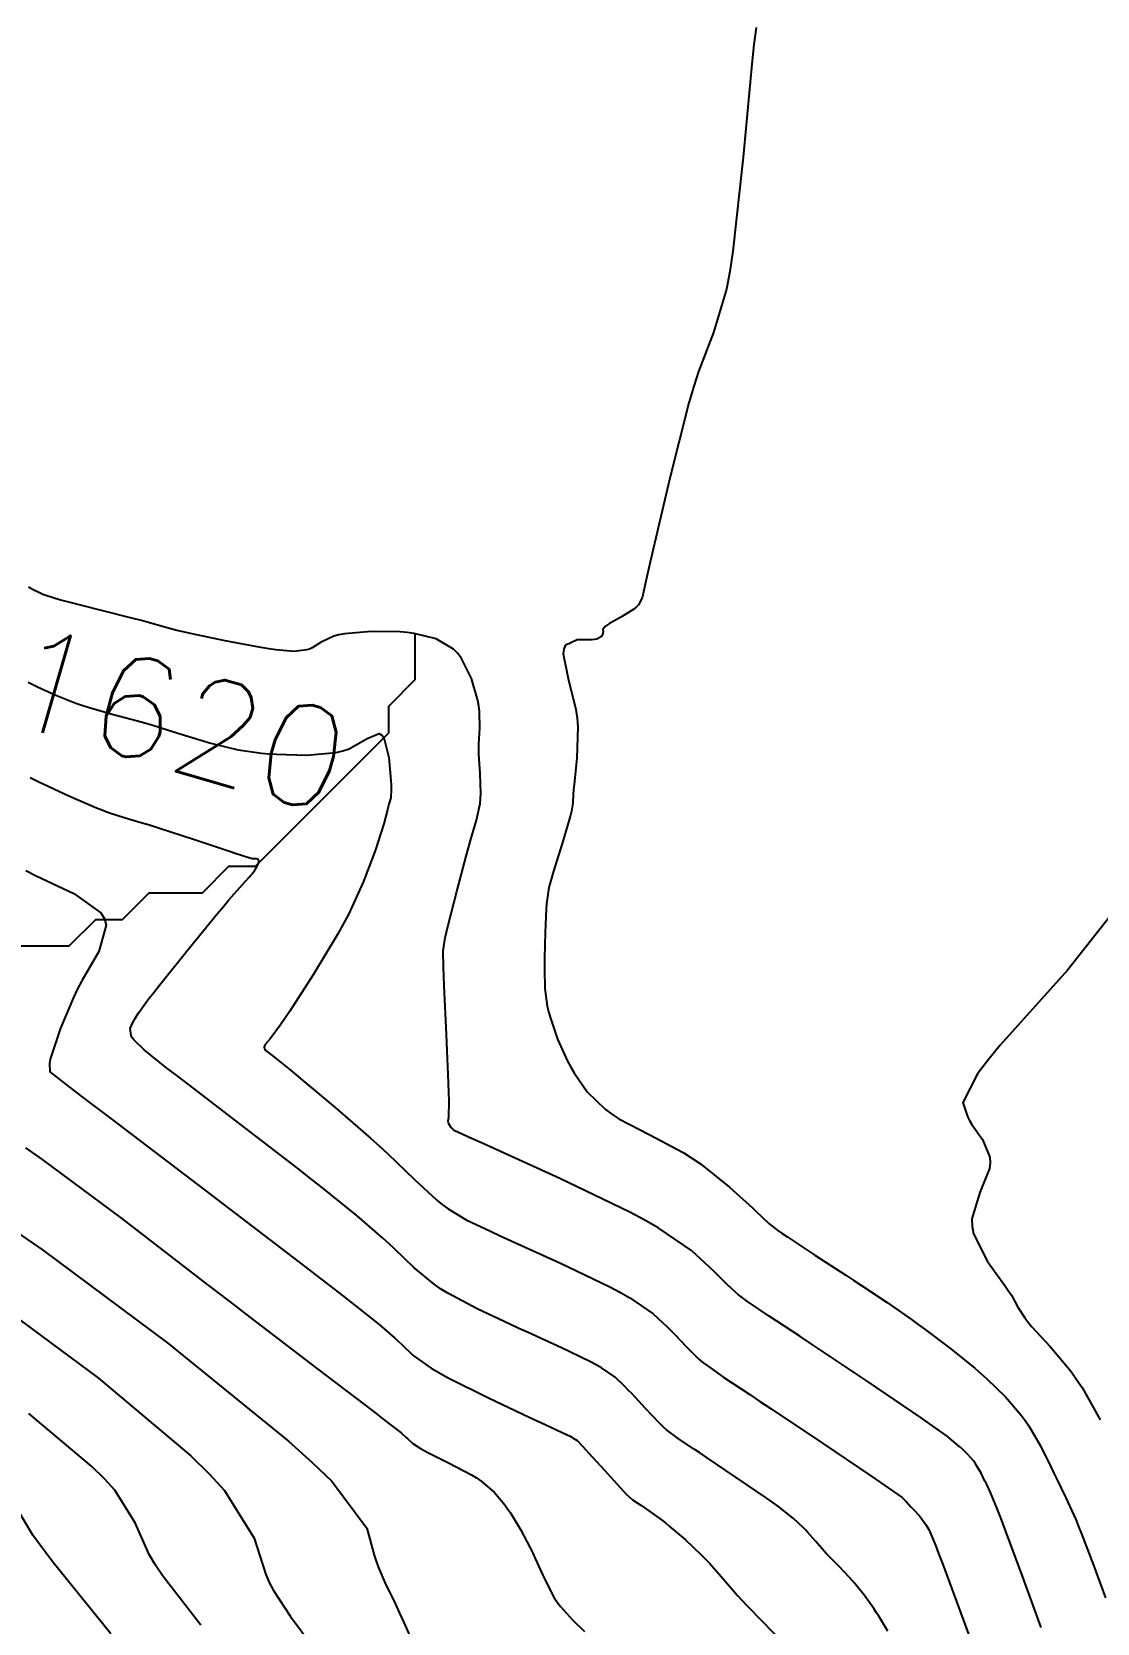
# Model space of a CAD drawing. Header units: metres. Extents: x 837475 to 838479, y 1189012 to 1191015.
# Drawn here: x 837545.7 to 837585.7, y 1189295 to 1189354.7 of the extents above; entities that cross this region are included whole.
import ezdxf

# ---------------------------------------------------------------- set-up
doc = ezdxf.new("R2010")
doc.units = ezdxf.units.M
doc.header["$LTSCALE"] = 0.3
for name, color, linetype in [('COTAS 10', 1, 'Continuous'), ('COTAS INT', 252, 'Continuous'), ('DRENAJE', 5, 'Continuous')]:
    doc.layers.add(name, color=color, linetype=linetype)
doc.styles.get("Standard").update_dxf_attribs({"font": 'simplex.shx'})

msp = doc.modelspace()

# ---------------------------------------------------------------- linework, layer by layer
at = {"layer": 'COTAS 10'}
for points, elevation in [([(837545.565, 1189330.302), (837545.742, 1189330.213), (837545.922, 1189330.124), (837546.605, 1189329.806), (837547.359, 1189329.505), (837547.585, 1189329.428), (837547.819, 1189329.353), (837548.722, 1189329.101), (837549.68, 1189328.848), (837549.947, 1189328.772), (837550.215, 1189328.692), (837551.192, 1189328.384), (837552.136, 1189328.089), (837552.385, 1189328.019), (837552.627, 1189327.955), (837553.453, 1189327.762), (837554.329, 1189327.634), (837554.602, 1189327.609), (837554.889, 1189327.59), (837556.034, 1189327.56), (837557.131, 1189327.657), (837557.387, 1189327.717), (837557.622, 1189327.791), (837558.296, 1189328.181), (837558.749, 1189328.367), (837558.845, 1189328.313), (837558.927, 1189328.214), (837559.114, 1189327.473), (837559.187, 1189326.608), (837559.197, 1189326.43), (837559.203, 1189326.279), (837559.186, 1189325.956), (837559.117, 1189325.716), (837559.09, 1189325.617), (837559.059, 1189325.505), (837558.92, 1189324.983), (837558.705, 1189324.273), (837558.625, 1189324.043), (837558.538, 1189323.797), (837558.153, 1189322.788), (837557.597, 1189321.581), (837557.402, 1189321.212), (837557.19, 1189320.826), (837556.274, 1189319.306), (837555.398, 1189317.952), (837555.21, 1189317.672), (837555.046, 1189317.433), (837554.651, 1189316.912), (837554.475, 1189316.695), (837554.448, 1189316.648), (837554.431, 1189316.606), (837554.452, 1189316.501), (837554.572, 1189316.405), (837554.619, 1189316.369), (837554.671, 1189316.329), (837554.907, 1189316.148), (837555.408, 1189315.743), (837555.628, 1189315.561), (837555.883, 1189315.349), (837557.094, 1189314.331), (837558.428, 1189313.177), (837558.759, 1189312.88), (837559.075, 1189312.592), (837560.077, 1189311.632), (837560.919, 1189310.853), (837561.133, 1189310.68), (837561.339, 1189310.524), (837562.013, 1189310.113), (837562.936, 1189309.685), (837563.298, 1189309.519), (837563.706, 1189309.332), (837565.566, 1189308.486), (837567.415, 1189307.598), (837567.816, 1189307.385), (837568.169, 1189307.185), (837569.045, 1189306.584), (837569.58, 1189306.084), (837569.717, 1189305.949), (837569.851, 1189305.815), (837570.295, 1189305.345), (837570.761, 1189304.89), (837570.908, 1189304.765), (837571.063, 1189304.641), (837571.688, 1189304.199), (837572.669, 1189303.554), (837573.048, 1189303.301), (837573.474, 1189303.017), (837575.403, 1189301.725), (837577.22, 1189300.499), (837577.576, 1189300.257), (837577.867, 1189300.058), (837578.39, 1189299.689), (837578.491, 1189299.595), (837578.517, 1189299.568), (837578.543, 1189299.542), (837578.628, 1189299.444), (837578.715, 1189299.343), (837578.741, 1189299.314), (837578.768, 1189299.285), (837578.874, 1189299.178), (837578.984, 1189299.064), (837579.013, 1189299.031), (837579.042, 1189298.997), (837579.144, 1189298.87), (837579.242, 1189298.732), (837579.27, 1189298.692), (837579.296, 1189298.65), (837579.393, 1189298.493), (837579.637, 1189297.906), (837579.757, 1189297.594), (837579.9, 1189297.217), (837580.606, 1189295.314), (837581.333, 1189293.338)], 1620), ([(837544.633, 1189306.823), (837548.205, 1189304.165), (837551.672, 1189301.26), (837552.365, 1189300.581), (837552.941, 1189299.958), (837554.055, 1189298.16), (837554.481, 1189296.833), (837554.624, 1189296.505), (837554.777, 1189296.195), (837555.421, 1189295.221), (837556.18, 1189294.2)], 1610)]:
    msp.add_lwpolyline(points, dxfattribs=dict(at, elevation=elevation))
at = {"layer": 'COTAS INT'}
for points, elevation in [([(837572.905, 1189354.869), (837572.826, 1189354.229), (837572.744, 1189353.491), (837572.416, 1189349.999), (837572.032, 1189346.473), (837571.914, 1189345.713), (837571.791, 1189345.046), (837571.305, 1189343.417), (837570.738, 1189341.961), (837570.563, 1189341.402), (837570.382, 1189340.777), (837569.663, 1189337.958), (837569.037, 1189335.287), (837568.914, 1189334.755), (837568.813, 1189334.312), (837568.63, 1189333.463), (837568.486, 1189333.194), (837568.41, 1189333.118), (837568.319, 1189333.04), (837567.857, 1189332.753), (837567.406, 1189332.501), (837567.321, 1189332.446), (837567.254, 1189332.397), (837567.156, 1189332.274), (837567.157, 1189332.184), (837567.152, 1189332.156), (837567.145, 1189332.127), (837567.099, 1189332.011), (837566.922, 1189331.915), (837566.832, 1189331.899), (837566.724, 1189331.887), (837566.186, 1189331.883), (837565.737, 1189331.676), (837565.685, 1189331.537), (837565.664, 1189331.363), (837565.852, 1189330.438), (837566.14, 1189329.275), (837566.184, 1189328.951), (837566.211, 1189328.625), (837566.179, 1189327.44), (837566.072, 1189326.457), (837566.053, 1189326.258), (837566.038, 1189326.091), (837566.022, 1189325.756), (837565.969, 1189325.453), (837565.932, 1189325.307), (837565.884, 1189325.133), (837565.63, 1189324.283), (837565.359, 1189323.399), (837565.3, 1189323.205), (837565.249, 1189323.033), (837565.123, 1189322.593), (837565.054, 1189322.152), (837565.037, 1189321.98), (837565.022, 1189321.786), (837564.979, 1189320.902), (837564.957, 1189319.955), (837564.956, 1189319.722), (837564.956, 1189319.5), (837564.974, 1189318.803), (837565.065, 1189318.136), (837565.112, 1189317.933), (837565.168, 1189317.723), (837565.449, 1189316.899), (837565.828, 1189316.064), (837565.945, 1189315.846), (837566.068, 1189315.635), (837566.559, 1189314.921), (837567.24, 1189314.262), (837567.483, 1189314.085), (837567.75, 1189313.91), (837568.91, 1189313.299), (837570.169, 1189312.636), (837570.498, 1189312.429), (837570.82, 1189312.211), (837571.91, 1189311.341), (837572.765, 1189310.563), (837572.939, 1189310.403), (837573.085, 1189310.267), (837573.383, 1189309.978), (837573.719, 1189309.717), (837573.889, 1189309.598), (837574.093, 1189309.46), (837575.109, 1189308.793), (837576.276, 1189308.033), (837576.576, 1189307.836), (837576.866, 1189307.646), (837577.828, 1189307.005), (837578.739, 1189306.374), (837578.996, 1189306.188), (837579.256, 1189305.998), (837580.215, 1189305.275), (837581.123, 1189304.54), (837581.35, 1189304.343), (837581.568, 1189304.149), (837582.27, 1189303.471), (837582.859, 1189302.783), (837583.006, 1189302.583), (837583.146, 1189302.378), (837583.593, 1189301.603), (837583.983, 1189300.82), (837584.087, 1189300.61), (837584.188, 1189300.404), (837584.541, 1189299.684), (837584.907, 1189298.871), (837585.017, 1189298.606), (837585.131, 1189298.323), (837585.576, 1189297.157), (837586.031, 1189295.924)], 1624), ([(837583.614, 1189294.817), (837582.906, 1189296.739), (837582.232, 1189298.557), (837582.092, 1189298.927), (837581.973, 1189299.239), (837581.712, 1189299.881), (837581.579, 1189300.152), (837581.54, 1189300.23), (837581.501, 1189300.309), (837581.355, 1189300.604), (837581.186, 1189300.897), (837581.133, 1189300.974), (837581.078, 1189301.049), (837580.856, 1189301.308), (837580.591, 1189301.564), (837580.509, 1189301.637), (837580.423, 1189301.711), (837580.081, 1189301.988), (837579.403, 1189302.474), (837579.105, 1189302.68), (837578.76, 1189302.917), (837577.115, 1189304.029), (837575.355, 1189305.207), (837574.937, 1189305.485), (837574.549, 1189305.742), (837573.398, 1189306.496), (837572.578, 1189307.05), (837572.399, 1189307.182), (837572.24, 1189307.303), (837571.839, 1189307.662), (837571.468, 1189308.041), (837571.328, 1189308.176), (837571.173, 1189308.323), (837570.478, 1189308.963), (837569.234, 1189309.817), (837568.733, 1189310.099), (837568.163, 1189310.402), (837565.539, 1189311.663), (837562.594, 1189312.999), (837562.212, 1189313.173), (837561.595, 1189313.453), (837561.558, 1189313.481), (837561.542, 1189313.495), (837561.524, 1189313.512), (837561.437, 1189313.596), (837561.363, 1189313.718), (837561.353, 1189313.759), (837561.347, 1189313.802), (837561.361, 1189313.985), (837561.374, 1189314.581), (837561.367, 1189314.885), (837561.356, 1189315.251), (837561.277, 1189317.074), (837561.192, 1189318.904), (837561.176, 1189319.273), (837561.164, 1189319.583), (837561.149, 1189320.208), (837561.233, 1189320.694), (837561.284, 1189320.917), (837561.346, 1189321.178), (837561.667, 1189322.44), (837562.023, 1189323.77), (837562.106, 1189324.074), (837562.183, 1189324.351), (837562.408, 1189325.119), (837562.54, 1189325.744), (837562.559, 1189325.931), (837562.569, 1189326.122), (837562.544, 1189326.863), (837562.495, 1189327.598), (837562.491, 1189327.787), (837562.491, 1189327.97), (837562.528, 1189328.575), (837562.52, 1189329.203), (837562.492, 1189329.4), (837562.453, 1189329.607), (837562.221, 1189330.439), (837561.831, 1189331.212), (837561.693, 1189331.382), (837561.542, 1189331.533), (837560.888, 1189331.921), (837560.064, 1189332.124), (837559.806, 1189332.159), (837559.536, 1189332.185), (837558.451, 1189332.2), (837557.453, 1189332.111), (837557.236, 1189332.071), (837557.046, 1189332.024), (837556.576, 1189331.798), (837556.238, 1189331.581), (837556.131, 1189331.539), (837556.018, 1189331.505), (837555.563, 1189331.452), (837554.867, 1189331.512), (837554.601, 1189331.551), (837554.305, 1189331.598), (837552.973, 1189331.849), (837551.67, 1189332.122), (837551.392, 1189332.184), (837551.149, 1189332.24), (837550.569, 1189332.394), (837550.005, 1189332.557), (837549.772, 1189332.62), (837549.506, 1189332.689), (837548.267, 1189333.001), (837547.051, 1189333.311), (837546.799, 1189333.379), (837546.585, 1189333.439), (837546.115, 1189333.592), (837545.894, 1189333.696), (837545.835, 1189333.725), (837545.778, 1189333.754), (837545.581, 1189333.859)], 1622), ([(837577.856, 1189294.677), (837577.515, 1189295.233), (837577.42, 1189295.38), (837577.325, 1189295.522), (837576.976, 1189296.009), (837576.617, 1189296.458), (837576.514, 1189296.577), (837576.41, 1189296.694), (837576.024, 1189297.096), (837575.65, 1189297.476), (837575.555, 1189297.578), (837575.462, 1189297.679), (837575.155, 1189298.036), (837574.853, 1189298.381), (837574.763, 1189298.475), (837574.67, 1189298.569), (837574.314, 1189298.902), (837573.756, 1189299.339), (837573.537, 1189299.499), (837573.289, 1189299.675), (837572.16, 1189300.448), (837571.027, 1189301.208), (837570.777, 1189301.375), (837570.554, 1189301.523), (837569.977, 1189301.903), (837569.547, 1189302.232), (837569.417, 1189302.348), (837569.281, 1189302.476), (837568.751, 1189303.029), (837568.233, 1189303.59), (837568.106, 1189303.722), (837567.987, 1189303.844), (837567.613, 1189304.205), (837567.105, 1189304.554), (837566.899, 1189304.67), (837566.666, 1189304.794), (837565.593, 1189305.31), (837564.344, 1189305.88), (837564.001, 1189306.039), (837563.659, 1189306.198), (837562.432, 1189306.772), (837561.325, 1189307.361), (837561.059, 1189307.529), (837560.81, 1189307.698), (837560.055, 1189308.328), (837559.337, 1189309.015), (837559.112, 1189309.221), (837558.874, 1189309.434), (837557.92, 1189310.259), (837556.626, 1189311.313), (837556.175, 1189311.669), (837555.684, 1189312.053), (837553.575, 1189313.673), (837551.572, 1189315.202), (837551.147, 1189315.528), (837550.779, 1189315.813), (837549.922, 1189316.49), (837549.545, 1189316.859), (837549.48, 1189316.949), (837549.432, 1189317.033), (837549.404, 1189317.293), (837549.503, 1189317.523), (837549.536, 1189317.589), (837549.572, 1189317.656), (837549.719, 1189317.903), (837550.102, 1189318.417), (837550.286, 1189318.652), (837550.504, 1189318.927), (837551.57, 1189320.254), (837552.666, 1189321.596), (837552.902, 1189321.88), (837553.109, 1189322.127), (837553.612, 1189322.704), (837553.875, 1189322.986), (837553.929, 1189323.047), (837553.976, 1189323.101), (837554.081, 1189323.234), (837554.134, 1189323.327), (837554.163, 1189323.385), (837554.213, 1189323.503), (837554.232, 1189323.605), (837554.225, 1189323.624), (837554.214, 1189323.64), (837554.132, 1189323.664), (837554.032, 1189323.666), (837554.009, 1189323.667), (837553.989, 1189323.668), (837553.934, 1189323.675), (837553.584, 1189323.787), (837553.378, 1189323.855), (837553.124, 1189323.938), (837551.814, 1189324.373), (837550.425, 1189324.828), (837550.122, 1189324.924), (837549.853, 1189325.007), (837549.177, 1189325.201), (837548.586, 1189325.394), (837548.371, 1189325.477), (837548.134, 1189325.571), (837547.094, 1189326.019), (837545.95, 1189326.553), (837545.648, 1189326.702)], 1618), ([(837545.48, 1189323.224), (837545.868, 1189323.031), (837547.285, 1189322.366), (837548.299, 1189321.642), (837548.433, 1189321.412), (837548.503, 1189321.169), (837548.227, 1189320.182), (837547.585, 1189319.089), (837547.424, 1189318.779), (837547.271, 1189318.465), (837546.782, 1189317.305), (837546.453, 1189316.334), (837546.4, 1189316.14), (837546.365, 1189315.979), (837546.377, 1189315.666), (837547.351, 1189314.919), (837547.922, 1189314.484), (837548.623, 1189313.95), (837552.243, 1189311.198), (837555.96, 1189308.362), (837556.723, 1189307.776), (837557.37, 1189307.276), (837558.745, 1189306.188), (837559.321, 1189305.69), (837559.464, 1189305.562), (837559.6, 1189305.437), (837560.033, 1189305.023), (837560.701, 1189304.543), (837560.985, 1189304.378), (837561.312, 1189304.198), (837562.851, 1189303.432), (837564.382, 1189302.71), (837564.705, 1189302.559), (837564.983, 1189302.428), (837565.62, 1189302.133), (837565.918, 1189301.99), (837565.983, 1189301.955), (837566.04, 1189301.923), (837566.181, 1189301.826), (837566.394, 1189301.605), (837566.496, 1189301.495), (837566.616, 1189301.364), (837567.207, 1189300.712), (837567.802, 1189300.062), (837567.926, 1189299.932), (837568.032, 1189299.822), (837568.267, 1189299.606), (837568.439, 1189299.493), (837568.58, 1189299.399), (837568.918, 1189299.172), (837569.358, 1189298.85), (837569.498, 1189298.74), (837569.645, 1189298.621), (837570.237, 1189298.115), (837570.849, 1189297.543), (837571.008, 1189297.382), (837571.163, 1189297.22), (837571.682, 1189296.628), (837572.209, 1189296.016), (837572.368, 1189295.842), (837572.532, 1189295.666), (837573.174, 1189295.014), (837573.837, 1189294.324)], 1616), ([(837587.085, 1189322.637), (837584.611, 1189319.494), (837582.073, 1189316.67), (837581.597, 1189316.088), (837581.22, 1189315.591), (837580.675, 1189314.519), (837580.846, 1189313.996), (837580.92, 1189313.847), (837581.006, 1189313.695), (837581.41, 1189313.128), (837581.687, 1189312.469), (837581.691, 1189312.259), (837581.665, 1189312.037), (837581.309, 1189311.137), (837581.012, 1189310.146), (837581.022, 1189309.866), (837581.073, 1189309.585), (837581.593, 1189308.552), (837582.244, 1189307.653), (837582.378, 1189307.456), (837582.493, 1189307.281), (837582.738, 1189306.839), (837582.993, 1189306.434), (837583.113, 1189306.282), (837583.254, 1189306.114), (837583.943, 1189305.365), (837584.737, 1189304.418), (837584.944, 1189304.125), (837585.146, 1189303.819), (837585.832, 1189302.602)], 1626), ([(837545.468, 1189312.817), (837546.096, 1189312.385), (837549.049, 1189310.191), (837552.297, 1189307.688), (837553.113, 1189307.062), (837553.892, 1189306.465), (837556.4, 1189304.55), (837558.268, 1189303.127), (837558.642, 1189302.84), (837558.955, 1189302.599), (837559.571, 1189302.117), (837559.768, 1189301.947), (837559.817, 1189301.903), (837559.863, 1189301.86), (837560.011, 1189301.718), (837560.302, 1189301.525), (837560.438, 1189301.45), (837560.598, 1189301.366), (837561.38, 1189300.983), (837562.212, 1189300.545), (837562.405, 1189300.425), (837562.581, 1189300.306), (837563.08, 1189299.883), (837563.468, 1189299.416), (837563.574, 1189299.269), (837563.679, 1189299.115), (837564.054, 1189298.494), (837564.419, 1189297.803), (837564.517, 1189297.604), (837564.615, 1189297.401), (837564.961, 1189296.642), (837565.328, 1189295.93), (837565.44, 1189295.757), (837565.557, 1189295.595), (837566.014, 1189295.098), (837566.464, 1189294.659)], 1614), ([(837545.108, 1189309.681), (837546.106, 1189308.992), (837550.814, 1189305.49), (837555.347, 1189301.808), (837556.237, 1189301.007), (837556.968, 1189300.3), (837558.286, 1189298.537), (837558.562, 1189297.527), (837558.637, 1189297.296), (837558.71, 1189297.085), (837558.968, 1189296.496), (837559.352, 1189295.712), (837559.505, 1189295.378), (837559.678, 1189294.994), (837560.475, 1189293.184)], 1612), ([(837552.049, 1189294.896), (837550.645, 1189296.722), (837550.357, 1189297.155), (837550.111, 1189297.557), (837549.586, 1189298.745), (837548.826, 1189299.971), (837548.433, 1189300.396), (837547.961, 1189300.859), (837545.596, 1189302.841)], 1608), ([(837548.677, 1189294.572), (837546.513, 1189297.249), (837546.09, 1189297.806), (837545.742, 1189298.281), (837545.117, 1189299.33)], 1606)]:
    msp.add_lwpolyline(points, dxfattribs=dict(at, elevation=elevation))
at = {"layer": 'DRENAJE'}
msp.add_polyline3d([(837560.095, 1189332.124, 1621.934), (837560.095, 1189331.378, 1621.653), (837560.095, 1189330.378, 1621.216), (837559.095, 1189329.379, 1620.609), (837559.095, 1189328.379, 1620.255), (837558.096, 1189327.379, 1620.028), (837557.096, 1189326.38, 1619.911), (837556.096, 1189325.38, 1619.321), (837555.097, 1189324.38, 1618.649), (837554.097, 1189323.381, 1618.165), (837553.097, 1189323.381, 1618.037), (837552.098, 1189322.381, 1617.812), (837551.098, 1189322.381, 1617.399), (837550.098, 1189322.381, 1616.971), (837549.099, 1189321.381, 1616.441), (837548.099, 1189321.381, 1616.046), (837547.099, 1189320.382, 1615.456), (837546.1, 1189320.382, 1614.886), (837545.1, 1189320.382, 1614.41)], dxfattribs=at)

# ---------------------------------------------------------------- texts
at = {"layer": 'COTAS 10', "insert": (837544.386, 1189328.883, 1620), "char_height": 3.8, "attachment_point": 7, "rotation": 343.97525}
msp.add_mtext('1620', dxfattribs=at)

doc.saveas('drawing.dxf')
